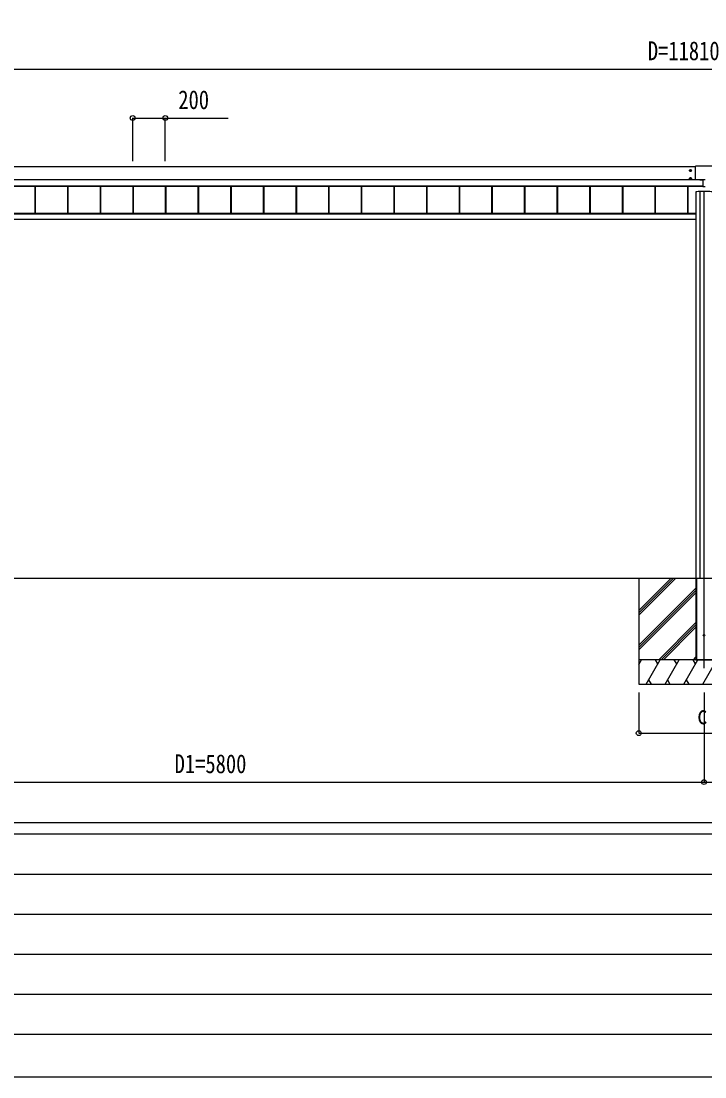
# Model space of a CAD drawing. Units: millimetres, scale not verified. Extents: x -14718 to 14718, y -10396 to 10396.
# Drawn here: x -10543 to -6352, y -10394 to -3921 of the extents above; entities that cross this region are included whole.
import ezdxf
from ezdxf.enums import TextEntityAlignment as Align

# ---------------------------------------------------------------- set-up
doc = ezdxf.new("R2010")
doc.units = ezdxf.units.MM
doc.header["$LTSCALE"] = 50
for name, color, linetype in [('0-3_YKK_12', 2, 'Continuous'), ('0-4_YKK_A1', 4, 'Continuous'), ('0-5_YKK_D', 6, 'Continuous'), ('0-6_YKK_ZWAK', 7, 'Continuous')]:
    doc.layers.add(name, color=color, linetype=linetype)
doc.styles.add('ＭＳ ゴシック', font='')
doc.styles.get('ＭＳ ゴシック').set_extended_font_data('MS Gothic')

msp = doc.modelspace()

# ---------------------------------------------------------------- linework, layer by layer
at = {"layer": '0-3_YKK_12'}
msp.add_line((-6357.43, -7888.8), (-6357.43, -4963.1), dxfattribs=at)
at = {"layer": '0-4_YKK_A1'}
for p, q in [((-6410.43, -4815.17), (-12104.43, -4815.17)), ((-6433.18, -4836.91), (-6447.68, -4836.91)), ((-6442.71, -4837.67), (-6443.43, -4837.67)), ((-6440.43, -4844.16), (-6440.43, -4829.66)), ((-6438.15, -4836.15), (-6437.43, -4836.15)), ((-6410.43, -4893.61), (-6410.43, -4811.95)), ((-6305.43, -4810.95), (-6409.43, -4810.95)), ((-6364.93, -4893.61), (-12255.93, -4893.61)), ((-6364.93, -4894.09), (-12255.93, -4894.09)), ((-6433.18, -4886.88), (-6447.68, -4886.88)), ((-6442.71, -4887.64), (-6443.43, -4887.64)), ((-6440.43, -4894.13), (-6440.43, -4879.63)), ((-6438.15, -4886.12), (-6437.43, -4886.12)), ((-6383.93, -4891.28), (-6383.93, -4893.61)), ((-6383.93, -4891.28), (-6364.93, -4891.28)), ((-6383.93, -4893.28), (-6364.93, -4893.28)), ((-6364.93, -4891.11), (-6364.93, -4936.25)), ((-6364.93, -4891.11), (-6349.93, -4891.11)), ((-6364.93, -4933.06), (-12255.93, -4933.06)), ((-6364.93, -4933.58), (-12255.93, -4933.58)), ((-12255.93, -4933.72), (-6364.93, -4933.72)), ((-6364.93, -4933.72), (-12255.93, -4933.72)), ((-10458.93, -4933.72), (-10458.93, -5099.95)), ((-10456.33, -4933.72), (-10456.33, -5099.95)), ((-10455.93, -4933.72), (-10455.93, -5099.95)), ((-10258.93, -4933.72), (-10258.93, -5099.95)), ((-10256.33, -4933.72), (-10256.33, -5099.95)), ((-10255.93, -4933.72), (-10255.93, -5099.95)), ((-10058.93, -4933.72), (-10058.93, -5099.95)), ((-10056.33, -4933.72), (-10056.33, -5099.95)), ((-10055.93, -4933.72), (-10055.93, -5099.95)), ((-9858.93, -4933.72), (-9858.93, -5099.95)), ((-9856.33, -4933.72), (-9856.33, -5099.95)), ((-9855.93, -4933.72), (-9855.93, -5099.95)), ((-9658.93, -4933.72), (-9658.93, -5099.95)), ((-9656.33, -4933.72), (-9656.33, -5099.95)), ((-9655.93, -4933.72), (-9655.93, -5099.95)), ((-9458.93, -4933.72), (-9458.93, -5099.95)), ((-9456.33, -4933.72), (-9456.33, -5099.95)), ((-9455.93, -4933.72), (-9455.93, -5099.95)), ((-9258.93, -4933.72), (-9258.93, -5099.95)), ((-9256.33, -4933.72), (-9256.33, -5099.95)), ((-9255.93, -4933.72), (-9255.93, -5099.95)), ((-9058.93, -4933.72), (-9058.93, -5099.95)), ((-9056.33, -4933.72), (-9056.33, -5099.95)), ((-9055.93, -4933.72), (-9055.93, -5099.95)), ((-8858.93, -4933.72), (-8858.93, -5099.95)), ((-8856.33, -4933.72), (-8856.33, -5099.95)), ((-8855.93, -4933.72), (-8855.93, -5099.95)), ((-8658.93, -4933.72), (-8658.93, -5099.95)), ((-8656.33, -4933.72), (-8656.33, -5099.95)), ((-8655.93, -4933.72), (-8655.93, -5099.95)), ((-8458.93, -4933.72), (-8458.93, -5099.95)), ((-8456.33, -4933.72), (-8456.33, -5099.95)), ((-8455.93, -4933.72), (-8455.93, -5099.95)), ((-8258.93, -4933.72), (-8258.93, -5099.95)), ((-8256.33, -4933.72), (-8256.33, -5099.95)), ((-8255.93, -4933.72), (-8255.93, -5099.95)), ((-8058.93, -4933.72), (-8058.93, -5099.95)), ((-8056.33, -4933.72), (-8056.33, -5099.95)), ((-8055.93, -4933.72), (-8055.93, -5099.95)), ((-7858.93, -4933.72), (-7858.93, -5099.95)), ((-7856.33, -4933.72), (-7856.33, -5099.95)), ((-7855.93, -4933.72), (-7855.93, -5099.95)), ((-7658.93, -4933.72), (-7658.93, -5099.95)), ((-7656.33, -4933.72), (-7656.33, -5099.95)), ((-7655.93, -4933.72), (-7655.93, -5099.95)), ((-7458.93, -4933.72), (-7458.93, -5099.95)), ((-7456.33, -4933.72), (-7456.33, -5099.95)), ((-7455.93, -4933.72), (-7455.93, -5099.95)), ((-7258.93, -4933.72), (-7258.93, -5099.95)), ((-7256.33, -4933.72), (-7256.33, -5099.95)), ((-7255.93, -4933.72), (-7255.93, -5099.95)), ((-7058.93, -4933.72), (-7058.93, -5099.95)), ((-7056.33, -4933.72), (-7056.33, -5099.95)), ((-7055.93, -4933.72), (-7055.93, -5099.95)), ((-6858.93, -4933.72), (-6858.93, -5099.95)), ((-6856.33, -4933.72), (-6856.33, -5099.95)), ((-6855.93, -4933.72), (-6855.93, -5099.95)), ((-6658.93, -4933.72), (-6658.93, -5099.95)), ((-6656.33, -4933.72), (-6656.33, -5099.95)), ((-6655.93, -4933.72), (-6655.93, -5099.95)), ((-6458.93, -4933.72), (-6458.93, -5099.95)), ((-6456.33, -4933.72), (-6456.33, -5099.95)), ((-6455.93, -4933.72), (-6455.93, -5099.95)), ((-6407.43, -4967.66), (-6407.43, -7332.3)), ((-6382.24, -4965.92), (-6382.24, -7336.3)), ((-6349.93, -4936.25), (-6364.93, -4936.25)), ((-6407.43, -5099.95), (-12107.43, -5099.95)), ((-6407.43, -5101.95), (-12107.43, -5101.95)), ((-6407.43, -5104.82), (-12107.43, -5104.82)), ((-6408.28, -5136.3), (-12106.58, -5136.3)), ((-12107.43, -7336.3), (-57.43, -7336.3)), ((-6757.43, -7336.3), (-6757.43, -7986.3)), ((-6757.43, -7562.93), (-6530.8, -7336.3)), ((-6757.43, -7534.65), (-6559.08, -7336.3)), ((-6757.43, -7548.79), (-6545, -7336.36)), ((-6407.43, -7332.3), (-6407.43, -7836.3)), ((-6407.43, -7336.3), (-6407.13, -7336.3)), ((-6407.43, -7336.3), (-6407.43, -7836.3)), ((-6407.13, -7336.3), (-6307.73, -7336.3)), ((-6404.93, -7336.3), (-6404.93, -7836.3)), ((-6403.43, -7336.3), (-6403.43, -7836.3)), ((-6757.43, -7746.78), (-6407.43, -7396.78)), ((-6757.43, -7760.92), (-6407.43, -7410.92)), ((-6757.43, -7775.06), (-6407.43, -7425.06)), ((-6634.82, -7836.3), (-6407.43, -7608.91)), ((-6620.68, -7836.3), (-6407.43, -7623.05)), ((-6606.54, -7836.3), (-6407.43, -7637.2)), ((-6422.69, -7836.3), (-6407.43, -7821.04)), ((-5957.43, -7836.3), (-6757.43, -7836.3)), ((-6757.43, -7865.24), (-6740.72, -7836.3)), ((-5957.43, -7836.3), (-6757.43, -7836.3)), ((-6755.72, -7862.28), (-6757.43, -7859.32)), ((-6711.85, -7986.3), (-6625.25, -7836.3)), ((-6640.25, -7862.28), (-6655.25, -7836.3)), ((-6596.38, -7986.3), (-6509.78, -7836.3)), ((-6524.78, -7862.28), (-6539.78, -7836.3)), ((-6480.91, -7986.3), (-6394.31, -7836.3)), ((-6409.31, -7862.28), (-6424.31, -7836.3)), ((-6407.43, -7836.3), (-6307.43, -7836.3)), ((-6365.44, -7986.3), (-6278.84, -7836.3)), ((-6696.86, -7960.32), (-6681.86, -7986.3)), ((-6581.39, -7960.32), (-6566.39, -7986.3)), ((-6465.92, -7960.32), (-6450.92, -7986.3)), ((-6757.43, -7986.3), (-5957.43, -7986.3))]:
    msp.add_line(p, q, dxfattribs=at)
for points in [[(-6440.43, -4831.14), (-6435.43, -4834.02), (-6435.43, -4839.8), (-6440.43, -4842.68), (-6445.43, -4839.8), (-6445.43, -4834.02)], [(-6440.43, -4881.11), (-6435.43, -4883.99), (-6435.43, -4889.77), (-6440.43, -4892.65), (-6445.43, -4889.77), (-6445.43, -4883.99)]]:
    msp.add_lwpolyline(points, close=True, dxfattribs=at)
for points in [[(-6443.43, -4837.67), (-6443.43, -4836.15), (-6442.71, -4836.15)], [(-6441.19, -4834.63), (-6441.19, -4833.91), (-6439.67, -4833.91), (-6439.67, -4834.63)], [(-6439.67, -4839.19), (-6439.67, -4839.91), (-6441.19, -4839.91), (-6441.19, -4839.19)], [(-6437.43, -4836.15), (-6437.43, -4837.67), (-6438.15, -4837.67)], [(-6443.43, -4887.64), (-6443.43, -4886.12), (-6442.71, -4886.12)], [(-6441.19, -4884.6), (-6441.19, -4883.88), (-6439.67, -4883.88), (-6439.67, -4884.6)], [(-6439.67, -4889.16), (-6439.67, -4889.88), (-6441.19, -4889.88), (-6441.19, -4889.16)], [(-6437.43, -4886.12), (-6437.43, -4887.64), (-6438.15, -4887.64)], [(-6407.13, -7336.3), (-6307.73, -7336.3), (-6307.43, -7336.3)]]:
    msp.add_lwpolyline(points, dxfattribs=at)
for centre, radius in [((-6440.43, -4836.91), 6.25), ((-6440.43, -4836.91), 5), ((-6440.43, -4886.88), 6.25), ((-6440.43, -4886.88), 5), ((-6357.43, -7686.3), 5)]:
    msp.add_circle(centre, radius, dxfattribs=at)
for centre, radius, start, end in [((-6440.43, -4836.91), 5.58, 153.74848, 206.25152), ((-6440.43, -4836.91), 5.58, 93.74848, 146.25152), ((-6440.43, -4836.91), 5.58, 213.74848, 266.25152), ((-6442.71, -4834.63), 1.52, 270, 0), ((-6442.71, -4839.19), 1.52, 0, 90), ((-6440.43, -4836.91), 5.58, 33.74848, 86.25152), ((-6440.43, -4836.91), 5.58, 273.74848, 326.25152), ((-6438.15, -4834.63), 1.52, 180, 270), ((-6438.15, -4839.19), 1.52, 90, 180), ((-6440.43, -4836.91), 5.58, 333.74848, 26.25152), ((-6409.43, -4811.95), 1, 89.98255, 179.98254), ((-6440.43, -4886.88), 5.58, 153.74848, 206.25152), ((-6440.43, -4886.88), 5.58, 93.74848, 146.25152), ((-6440.43, -4886.88), 5.58, 213.74848, 266.25152), ((-6442.71, -4884.6), 1.52, 270, 0), ((-6442.71, -4889.16), 1.52, 0, 90), ((-6440.43, -4886.88), 5.58, 33.74848, 86.25152), ((-6440.43, -4886.88), 5.58, 273.74848, 326.25152), ((-6438.15, -4884.6), 1.52, 180, 270), ((-6438.15, -4889.16), 1.52, 90, 180), ((-6440.43, -4886.88), 5.58, 333.74848, 26.25152)]:
    msp.add_arc(centre, radius, start, end, dxfattribs=at)
msp.add_ellipse((-6357.43, -4967.66), major_axis=(50, 0), ratio=0.04, start_param=6.2831853, end_param=9.424778, dxfattribs=at)
at = {"layer": '0-5_YKK_D'}
for p, q in [((-12087.43, -4215.17), (-627.43, -4215.17)), ((-9858.93, -4780.01), (-9858.93, -4514.17)), ((-9658.93, -4780.01), (-9658.93, -4514.17)), ((-6757.43, -8036.3), (-6757.43, -8287.3)), ((-6357.43, -8036.3), (-6357.43, -8587.3)), ((-6357.43, -8036.3), (-6357.43, -8587.3)), ((-6757.43, -8286.3), (-5957.43, -8286.3)), ((-12157.43, -8586.3), (-6357.43, -8586.3)), ((-6357.43, -8586.3), (-557.43, -8586.3))]:
    msp.add_line(p, q, dxfattribs=at)
msp.add_lwpolyline([(-9858.93, -4515.17), (-9658.93, -4515.17), (-9273.83, -4515.17)], dxfattribs=at)
for centre in [(-9858.93, -4515.17), (-9658.93, -4515.17), (-6757.43, -8286.3), (-6357.43, -8586.3), (-6357.43, -8586.3)]:
    msp.add_circle(centre, 14.88, dxfattribs=at)
at = {"layer": '0-6_YKK_ZWAK'}
for p, q in [((13632.57, -8836.3), (-13667.43, -8836.3)), ((-4567.43, -8906.3), (-13667.43, -8906.3)), ((-13518.68, -9151.3), (-4742.43, -9151.3)), ((-13518.68, -9396.3), (-4742.43, -9396.3)), ((-13518.68, -9641.3), (-4742.43, -9641.3)), ((-13518.68, -9886.3), (-4742.43, -9886.3)), ((-13667.43, -10131.3), (-4567.43, -10131.3))]:
    msp.add_line(p, q, dxfattribs=at)
msp.add_lwpolyline([(-14717.5, -10393.8), (14717.5, -10393.8), (14717.5, 10396.2), (-14717.5, 10396.2)], close=True, dxfattribs=at)

# ---------------------------------------------------------------- texts
at = {"layer": '0-5_YKK_D', "style": 'ＭＳ ゴシック', "width": 0.8}
for s, p in [('D=11810', (-6701.83, -4195.17)), ('200', (-9579.43, -4495.17)), ('c', (-6399.43, -8266.3)), ('D1=5800', (-9601.83, -8566.3))]:
    msp.add_text(s, height=115.5, dxfattribs=at).set_placement(p, align=Align.BOTTOM_LEFT)

doc.saveas('drawing.dxf')
